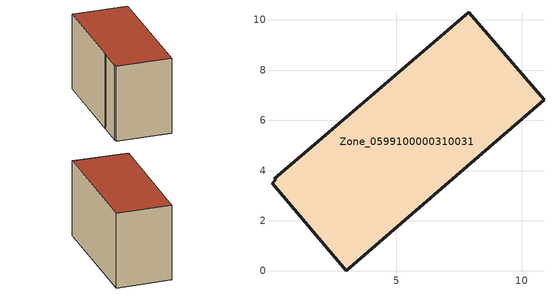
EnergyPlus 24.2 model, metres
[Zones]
Zone_0599100000310031
 floor ground (C_G): 0.14,3.67 1.75,5.05 1.89,5.17 7.88,10.31 10.88,6.82 3.01,0 0.04,3.5 0.18,3.62 z0
 wall outside (C_F): 10.88,6.82 7.88,10.31 1.89,5.17 1.75,5.05 0.14,3.67 0.18,3.62 0.04,3.5 3.01,0 10.88,6.82 z0:6.42
 roof outside (C_R): 1.75,5.05 0.14,3.67 0.18,3.62 0.04,3.5 3.01,0 10.88,6.82 7.88,10.31 1.89,5.17 z6.42
[BUILDING]
Pand.0599100000310031: North Axis=0; Terrain=City; Loads Convergence Tolerance Value=0.04; Temperature Convergence Tolerance Value=0.4; Solar Distribution=FullExterior; Maximum Number of Warmup Days=25; Minimum Number of Warmup Days=1
[Site:Location]
Rotterdam.The.Hague.AP_ZH_NLD Design_Conditions: Latitude=51.96; Longitude=4.45; Time Zone=1; Elevation=-4.5
[SITE:GROUNDTEMPERATURE:BUILDINGSURFACE]
18, 18, 18, 18, 18, 18, 18, 18, 18, 18, 18, 18
[MATERIAL] Thermal Absorptance=0.9; Solar Absorptance=0.7; Visible Absorptance=0.7
Name | Roughness | Thickness | Conductivity | Density | Specific Heat
G.TC.1946 | MediumSmooth | 0.15 | 1 | 540 | 1210
F.TC.1946 | Rough | 0.3 | 0.857143 | 1920 | 840
R.TC.1946 | MediumRough | 0.2 | 0.909091 | 1500 | 1000
[CONSTRUCTION]
C_G: G.TC.1946
C_F: F.TC.1946
C_R: R.TC.1946
[ZONE]
Zone_0599100000310031: Type=1; Multiplier=1; Ceiling Height=Autocalculate; Volume=Autocalculate; Floor Area=autocalculate; Part of Total Floor Area=Yes
[ZONEINFILTRATION:DESIGNFLOWRATE]
Infil_Zone_0599100000310031: Zone or ZoneList or Space or SpaceList=Zone_0599100000310031; Schedule=AlwaysOn; Design Flow Rate Calculation Method=Flow/Area; Flow Rate per Floor Area=0.003; Constant Term Coefficient=1; Temperature Term Coefficient=0; Velocity Term Coefficient=0; Velocity Squared Term Coefficient=0
[HVACTEMPLATE:ZONE:IDEALLOADSAIRSYSTEM]
Zone_0599100000310031: Maximum Heating Supply Air Temperature=50; Minimum Cooling Supply Air Temperature=13; Maximum Heating Supply Air Humidity Ratio=0.0156; Minimum Cooling Supply Air Humidity Ratio=0.0077; Heating Limit=NoLimit; Cooling Limit=NoLimit; Dehumidification Control Type=ConstantSensibleHeatRatio; Cooling Sensible Heat Ratio=0.7; Dehumidification Setpoint=60; Humidification Control Type=None; Humidification Setpoint=30; Outdoor Air Method=None; Outdoor Air Flow Rate per Person=0.00944; Outdoor Air Flow Rate per Zone Floor Area=0; Outdoor Air Flow Rate per Zone=0; Demand Controlled Ventilation Type=None; Outdoor Air Economizer Type=NoEconomizer; Heat Recovery Type=None; Sensible Heat Recovery Effectiveness=0.7; Latent Heat Recovery Effectiveness=0.65
[ZONECONTROL:THERMOSTAT]
ThermostatControl_Zone_0599100000310031: Zone or ZoneList=Zone_0599100000310031; Control Type Schedule=DualSetpointControlType; Control 1=Thermostat_Zone_0599100000310031; Temperature Difference Between Cutout And Setpoint=0
[THERMOSTATSETPOINT:DUALSETPOINT]
Thermostat_Zone_0599100000310031: Heating Setpoint Temperature Schedule=HeatingSetpoint_Zone_0599100000310031; Cooling Setpoint Temperature Schedule=CoolingSetpoint_Zone_0599100000310031
[SCHEDULE:COMPACT]
HeatingSetpoint_Zone_0599100000310031: Through: 12/31, For: AllDays, Until: 24:00, 21
CoolingSetpoint_Zone_0599100000310031: Through: 12/31, For: AllDays, Until: 24:00, 24
DualSetpointControlType: Through: 12/31, For: AllDays, Until: 24:00, 4
AlwaysOn: Through: 12/31, For: AllDays, Until: 24:00, 1
